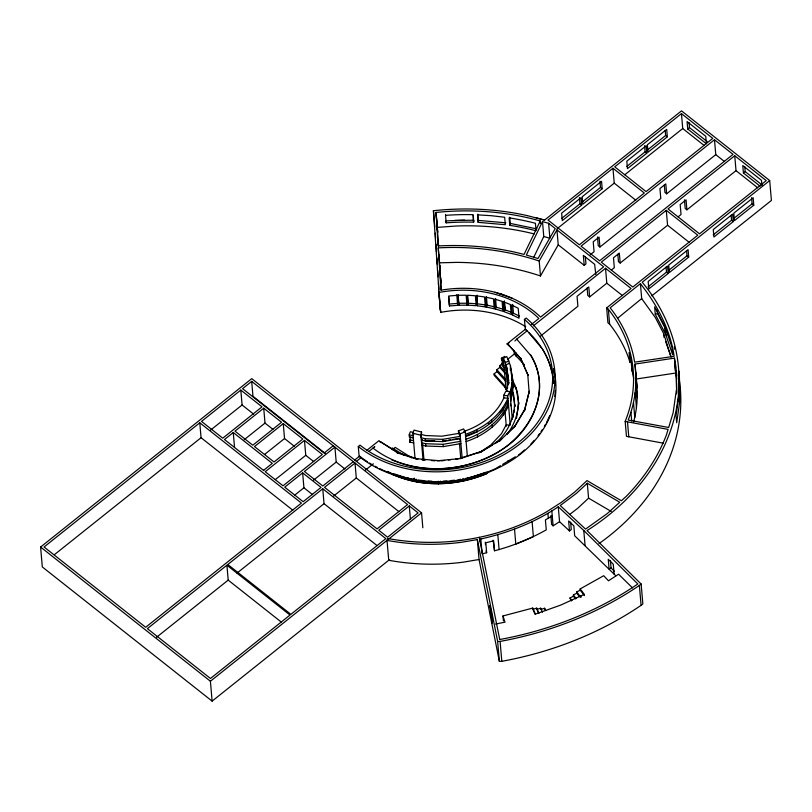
<?xml version="1.0" encoding="UTF-8"?>
<svg xmlns="http://www.w3.org/2000/svg" width="812" height="812" viewBox="0 0 812 812"><rect width="100%" height="100%" fill="white"/><g stroke="black" fill="none" stroke-linecap="round" stroke-linejoin="round"><path stroke-width="1.22" d="M466.991 305.17L466.139 295.223L457.988 295.274L458.841 305.221L466.991 305.17L466.748 299.506M676.366 390.136L673.128 412.79L668.672 427.488L628.183 420.058C635.106 402.366 637.562 382.919 634.923 364.091L674.437 358.122L676.051 367.46L676.68 393.871M633.502 422.352C636.831 410.04 638.181 397.078 636.344 384.401M468.169 305.16L467.316 295.213L475.406 295.761L476.258 305.708L468.169 305.16L467.712 295.761M478.156 222.336L477.517 214.855L491.158 215.687L504.658 217.24L505.308 224.721L478.156 222.336L478.369 220.397M510.322 370.282L510.433 365.633L506.789 356.59L503.338 358.386L505.988 389.273M679.745 401.473L676.701 422.768L676.061 415.308L679.106 394.013L679.745 401.473L677.32 401.331M511.763 379.397C522.857 396.124 519.091 419.134 507.003 434.258M516.513 418.271L518.716 402.468M510.139 393.993L512.666 379.549L510.433 365.633M510.332 396.236L512.666 379.549M510.565 398.966L513.093 384.523L511.976 377.57M510.758 401.26L513.285 386.816L513.093 384.523M496.193 442.55C510.596 429.903 518.371 409.502 512.585 390.745M513.082 417.338L513.499 414.932M513.925 412.526L514.341 410.111M506.556 391.171L508.616 380.067L506.637 366.953L505.612 364.923L509.286 363.451M508.353 384.776L508.809 382.31M416.069 479.171L416.272 481.486L438.368 483.485L438.49 482.835L416.414 480.734L416.272 481.486L392.856 474.685C422.768 487.525 457.257 486.226 486.977 473.487M423.093 460.475L420.931 435.252L421.56 432.055L414.039 430.086L412.882 433.202L415.044 458.425M421.56 432.055L421.144 437.739L425.173 438.764L442.591 439.353L460.272 436.328L458.618 433.425L458.404 430.939L463.611 428.929L465.256 431.801L467.316 455.837M422.199 439.515L421.57 442.713L425.6 443.738L443.017 444.326L460.698 441.292L459.044 438.399L453.076 439.383M477.842 303.861L486.134 305.028L485.383 306.916L477.426 305.779L477.091 295.152M514.889 341.02L516.706 339.132L530.754 355.443C554.931 395.16 525.486 440.865 487.494 457.775C450.995 474.015 405.31 473.203 372.982 448.062L374.839 446.651L369.227 451.137M524.471 410.243L529.312 391.14L524.522 410.74M509.763 225.34L509.124 217.86A227.198 179.756 -4.9 0 1 535.412 223.27L536.052 230.75A227.198 179.756 -4.9 0 0 509.763 225.34L510.281 223.422L509.743 217.19M487.17 305.18L495.046 306.916L494.305 308.783L486.54 307.078L487.17 305.18L486.429 296.481M387.019 540.376A193.459 153.072 -4.9 0 0 461.297 542.304L477.344 539.615L479.05 559.509L463.002 562.198A193.459 153.072 -4.9 0 1 388.725 560.27L387.019 540.376L387.669 538.488A191.013 151.133 -4.9 0 0 546.598 511.824L561.275 502.425L574.784 491.981L587.005 480.582L621.373 500.76L626.428 496.183A230.161 182.111 -4.9 0 0 666.378 435.059L668.093 429.386L625.179 421.418A170.703 135.066 -4.9 0 0 608.34 309.25L606.645 307.91L631.036 288.443L605.529 268.295L533.382 325.835M413.288 437.932L409.39 437.171L409.187 434.887L410.344 431.771L413.278 432.37M413.724 442.956L409.816 442.154L409.613 439.86L410.77 436.744M409.816 442.154L410.588 440.074M413.866 433.608L413.095 435.689L409.187 434.887M495.432 309.027L494.579 299.08L502.09 301.353L502.943 311.3L495.432 309.027L496.274 307.18L495.533 298.481M511.844 383.964L512.859 381.792L510.626 367.877M540.224 220.986L524.044 254.42A228.294 180.629 -4.9 0 0 438.135 245.955L436.085 212.46A227.198 179.756 -4.9 0 1 535.088 219.555L540.224 220.986L540.437 223.473M542.497 221.615L526.318 255.059L537.98 258.531L555.256 228.558L548.618 223.31L542.497 221.615L543.776 236.536L533.535 257.719M510.24 425.194L507.713 395.748L509.926 391.506L505.886 391.161L503.643 395.393L503.856 397.88C496.487 414.353 480.674 425.894 463.825 431.416M465.469 434.288C483.434 428.34 500.263 415.927 507.926 398.235L503.856 397.88M508.119 400.478C500.456 418.17 483.627 430.583 465.662 436.531M465.895 439.262C483.861 433.314 500.689 420.9 508.353 403.209L506.323 403.026M466.088 441.555C484.064 435.608 500.882 423.194 508.556 405.503M393.932 474.523L394.267 473.914L414.424 480.45L414.09 481.049L392.805 474.188M539.188 261.028L556.951 229.897L603.661 266.813L540.63 317.086C514.534 292.229 475.822 284.159 440.977 290.199L438.257 247.883A225.777 178.64 -4.9 0 1 539.188 261.028L540.477 275.948A225.837 178.691 -4.9 0 0 516.29 269.178L508.007 267.432A225.837 178.691 -4.9 0 0 456.811 262.388L439.536 262.804L438.257 247.883M540.477 275.948L558.23 244.818L556.951 229.897M504.029 311.635L503.176 301.688L510.362 304.51L511.215 314.457L504.029 311.635L505.084 309.849L504.333 301.15M525.141 408.669L514.372 427.061M514.727 426.462L524.826 409.755M512.26 314.863L511.408 304.916L518.208 308.255L519.061 318.202L512.26 314.863L513.428 313.087L512.676 304.388M499.969 440.632L499.441 441.139L515.488 425.671M500.101 440.5L501.826 438.835M507.023 433.821L514.96 426.178M587.299 483.241L576.54 493.27L560.219 505.541L585.543 529.099L607.224 513.61L619.739 502.252L587.299 483.241L588.578 498.162L577.819 508.19L569.994 514.24M617.506 318.345L641.683 298.593L640.404 283.672L610.157 307.799C622.611 323.552 631.513 342.268 634.639 362.172L674.122 356.275C670.255 329.428 657.081 304.754 640.404 283.672M389.557 559.6L212.115 701.132L42.305 566.938L40.6 547.044L251.75 378.646L421.56 512.829L422.839 527.749M199.782 422.788L44.061 546.983L145.663 627.28L301.394 503.085L199.782 422.788L201.061 437.709L292.807 510.21M240.809 390.075L201.518 421.398L222.752 438.175L262.032 406.842L240.809 390.075L242.088 404.985L253.659 414.14M398.936 511.651L356.295 477.963L355.017 463.043L324.516 487.362L377.072 528.896L407.573 504.567L251.69 381.386L242.585 388.654L324.089 453.055L333.194 445.798M54.262 554.789L201.061 437.709M210.653 430.055L242.088 404.985M263.504 470.381L272.284 463.378L233.257 432.532L224.477 439.536L263.798 470.574M263.727 408.182L234.972 431.131L252.796 445.22L281.561 422.27L263.727 408.182L265.006 423.103L272.933 429.365M244.179 439.718L265.006 423.103M283.256 423.62L254.491 446.559L274.02 461.987L302.785 439.048L283.256 423.62L284.535 438.541L294.299 446.255M527.191 215.596L544.547 220.103L681.512 110.868L769.695 180.558L771.4 200.452L651.833 295.812M612.958 168.236L548.009 220.042L579.362 244.808L644.312 193.012L612.958 168.236L614.237 183.157L635.786 200.188M681.451 113.619L614.725 166.825L646.078 191.602L712.794 138.385L681.451 113.619L682.73 128.54L704.278 145.571M264.702 454.355L284.535 438.541M561.569 218.479L579.961 203.812L579.433 197.6M582.102 202.107L600.494 187.44L599.956 181.228M626.722 166.521L645.114 151.854L644.576 145.642M647.255 150.149L665.637 135.482L665.211 130.509M581.656 205.162L562.3 220.59L561.66 213.14L581.016 197.702L581.656 205.162L579.961 203.812M602.189 188.78L582.833 204.218L582.194 196.758L601.55 181.33L602.189 188.78L600.494 187.44M646.809 153.194L627.453 168.632L626.813 161.172L646.169 145.734L646.809 153.194L645.114 151.854M667.342 136.822L647.986 152.26L647.347 144.8L666.703 129.362L667.342 136.822L665.637 135.482M557.062 228.761L614.237 183.157M624.834 174.712L682.73 128.54M687.713 129.006L687.074 121.546L705.76 136.304L706.399 143.765L687.713 129.006L689.479 127.596L689.053 122.622M304.48 440.388L265.199 471.721L283.033 485.809L322.313 454.476L304.48 440.388L305.759 455.309L313.686 461.571M275.319 479.587L305.759 455.309M714.489 139.735L581.057 246.158L599.611 260.814L733.043 154.392L714.489 139.735L715.768 154.645L724.558 161.598M302.643 472.868L284.728 487.149L303.13 501.694L321.044 487.413L302.643 472.868L303.921 487.789L312.63 494.681M590.151 254.836L594.069 251.72L593.217 241.773L599.073 237.094L599.926 247.041L660.785 198.504L659.933 188.557L665.799 183.877L666.652 193.824L715.768 154.645M294.492 495.31L303.921 487.789M313.574 480.125L336.198 462.079L334.92 447.158L304.419 471.488L322.8 486.002L353.301 461.683M558.23 244.818L584.193 265.331L585.949 263.93L585.31 256.47M358.285 446.529L360.02 445.149A112.107 88.701 -4.9 0 0 516.706 443.839A112.107 88.701 -4.9 0 0 524.43 319.38L526.227 318.06A114.502 90.599 -4.9 0 1 518.33 445.189A114.502 90.599 -4.9 0 1 358.285 446.529L359.137 456.466A114.502 90.599 -4.9 0 0 495.127 469.427A114.502 90.599 -4.9 0 0 553.439 368.567M666.287 210.328L601.306 262.154L632.802 287.042L697.782 235.216L666.287 210.328L667.576 225.249L689.226 242.352M734.738 155.731L668.022 208.948L699.518 233.836L766.234 180.619L734.738 155.731L736.017 170.652L757.677 187.765M354.712 460.008L359.594 456.111L361.299 457.46A113.964 90.173 -4.9 0 0 367.359 461.713M366.598 450.528L379.011 440.632L380.442 442.225M356.417 461.358L361.299 457.46M226.924 565.203L147.388 628.64L210.47 678.487L290.006 615.049L226.924 565.203L228.202 580.123L281.429 622.185M322.76 488.773L227.807 564.502L290.889 614.349L385.842 538.62L322.76 488.773L324.039 503.684L376.595 545.217M507.155 343.78L509.022 345.699L507.155 343.78L525.283 329.327L524.43 319.38M531.302 324.526L538.874 318.487A101.764 80.52 -4.9 0 0 439.028 292.462L433.415 210.714C464.687 207.415 496.518 208.725 527.232 215.616M507.195 344.258L509.154 342.694M516.706 339.132L527.161 330.799L525.283 329.327A112.107 88.701 -4.9 0 1 553.419 383.345M611.385 270.061L614.319 267.716L613.466 257.769L619.333 253.1L620.185 263.037L667.576 225.249M678.101 216.845L681.035 214.51L680.182 204.563L686.049 199.884L686.901 209.831L736.017 170.652M365.522 470.036L373.337 463.804M333.671 496.01L356.295 477.963M156.523 637.298L228.202 580.123M236.992 573.11L324.039 503.684M392.318 449.726L395.251 447.392L411.765 457.877M505.571 373.723L499.786 367.41L499.644 365.715L502.567 363.38M507.459 359.483L514.3 354.022L513.996 350.408M505.774 381.214L497.005 371.591L496.853 369.744L499.786 367.41M760.164 186.252L743.427 173.027L745.193 171.626L744.766 166.653M540.467 336.127L577.9 306.266L577.048 296.319L588.781 286.961L589.634 296.908L606.808 283.215L605.529 268.295M507.013 391.293L504.952 387.243L494.203 375.367L494.072 373.926L497.005 371.591M769.695 180.558L642.221 282.231A232.608 184.04 -4.9 0 1 587.035 530.581L641.145 584.031L642.85 603.925L641.084 605.326A312.184 247 -4.9 0 1 501.806 661.313L499.36 661.364L479.05 559.509M648.098 286.798L666.49 272.132L666.063 267.158M668.631 270.426L687.013 255.76L686.587 250.786M713.18 234.891L731.561 220.225L731.135 215.251M733.703 218.519L752.095 203.853L751.557 197.641M668.185 273.471L648.829 288.91L648.189 281.449L667.545 266.011L668.185 273.471L666.49 272.132M688.718 257.099L669.362 272.538L668.723 265.077L688.079 249.639L688.718 257.099L687.013 255.76M733.266 221.575L713.91 237.013L713.271 229.552L732.627 214.114L733.266 221.575L731.561 220.225M753.79 205.203L734.434 220.631L733.794 213.17L753.15 197.742L753.79 205.203L752.095 203.853M409.268 505.917L378.768 530.236L387.598 537.219L418.099 512.89L409.268 505.917L410.446 519.589M212.115 701.132L210.409 681.238L421.56 512.829M479.963 541.695L479.75 539.209C507.541 533.139 534.621 522.735 558.28 506.779L559.559 521.7L569.496 530.947L571.262 529.546L570.623 522.086M477.344 539.615L497.654 641.48L500.101 641.419A312.184 247 -4.9 0 0 639.379 585.432L641.145 584.031M508.018 461.196L508.87 460.546M500.222 412.151L503.135 410.08L502.943 407.837M478.786 452.964L490.692 445.149L501.501 433.638L506.17 424.838L509.225 425.102M610.411 560.493L611.05 567.953L609.122 569.202L608.269 559.255L613.273 564.198L614.126 574.145M550.861 515.65L551.602 524.359L553.094 525.841L559.559 521.7M493.128 540.224L494.518 550.78C512.565 546.07 529.982 538.965 546.263 529.871L545.41 519.924L552.241 515.894M496.244 468.189L500.476 465.662M502.598 464.393L515.326 456.811M518.533 454.933L518.736 454.781A113.964 90.173 -4.9 0 0 524.593 449.98M500.892 439.515L480.745 452L481.587 451.502M482.673 450.853L492.478 445.027M494.65 443.738L500.263 440.398M507.815 461.317L508.495 460.911M438.368 483.485L463.155 480.765L488.722 472.198L465.327 480.278L440.622 483.444L414.09 481.049M387.7 471.447C417.764 488.347 455.532 486.398 486.804 473.589L488.58 472.036M503.744 363.116L501.603 360.426L501.41 358.183L504.861 356.387M504.171 368.14L502.039 365.451L501.836 363.157L503.562 362.264M584.427 595.592L580.235 590.182L580.133 588.933L603.712 575.718L608.472 580.813L618.571 574.216L632.568 587.929M579.646 596.8L576.845 593.196L576.743 591.948L580.235 590.182M575.515 598.86L573.455 596.211L573.353 594.973L576.845 593.196M571.415 600.961L569.963 597.987L573.455 596.211M503.42 620.926L502.993 615.953L532.773 608.066L535.433 614.095L560.463 605.194L584.325 594.343L580.133 588.933M488.377 423.752L491.798 422.301L491.615 420.058M507.601 388.187L505.399 362.436L509.073 360.964M462.119 457.866L460.059 433.841L465.256 431.801M465.317 435.973L474.918 432.278M446.224 440.378L442.784 441.596L425.366 441.007L421.337 439.982M655.274 314.305L654.634 306.845L664.723 326.312L665.363 333.762L655.274 314.305L657.537 313.513L657.212 309.778M459.551 458.374L482.541 451.178M460.566 458.547L481.78 451.431M464.85 479.293L486.327 472.198M535.098 614.339L532.875 609.315L536.732 608.137L538.945 613.151M542.467 612.218L540.691 608.198L536.833 609.376L536.732 608.137M545.664 610.573L544.649 608.259L540.792 609.436L540.691 608.198M494.518 550.78L493.666 540.833L485.799 542.781L486.652 552.728L482.095 553.865L480.805 538.945M665.911 334.96L665.272 327.5L671.981 347.282L672.62 354.742L665.911 334.96L668.276 334.382M495.523 624.063L505.003 622.165L502.993 615.953M460.465 438.571L442.784 441.596L442.591 439.353M421.773 445.006L425.792 446.032L443.22 446.62L460.891 443.585M458.618 433.425L441.921 436.186L425.539 435.536L421.773 434.542M443.535 440.967L445.92 440.571M448.305 440.175L450.69 439.779M674.437 358.122L675.716 373.043L636.202 379.011L637.115 387.811M428.949 440.469L425.366 441.007L425.173 438.764M473.609 432.471L477.202 432.014L477.009 429.771M437.414 460.8L461.612 458.425M440.977 460.881L444.651 460.445M448.325 460.008L450.772 459.714M455.674 459.135L458.12 458.841M440.469 482.379L444.225 481.952M446.732 481.668L451.746 481.09M454.253 480.805L463.023 479.801M456.811 295.375L448.671 296.015L449.523 305.962L457.663 305.322L457.521 303.394L449.269 304.043L448.63 296.583M439.911 267.787L439.749 265.291M454.852 220.407L473.782 220.214L473.609 222.153A227.198 179.756 -4.9 0 0 446.174 222.843L446.001 220.915L464.545 220.153M458.059 294.583L458.81 303.282L467.062 303.231M425.965 440.51L434.785 440.855M468.351 303.221L476.553 303.769M503.643 395.393L507.713 395.748M439.546 460.769L415.835 458.628L416.688 459.206M421.763 459.663L425.356 459.988M431.345 460.526L434.938 460.851M416.475 480.41L421.377 480.877M423.834 481.11L428.736 481.587M432.42 481.932L438.551 482.521M505.815 222.813L478.39 220.397L477.842 214.165M510.281 223.422L536.844 228.893M625.179 421.418L626.458 436.338L663.221 443.179M409.613 439.86L413.521 440.662M412.882 433.202L420.931 435.252M535.93 217.707L544.547 220.103M543.776 236.536L549.897 238.231L548.618 223.31M499.4 293.599L503.714 294.868M494.995 292.259L512.23 298.237M496.274 307.18L502.801 309.159M417.936 459.054L396.286 452.051L397.068 452.781M397.352 452.873L416.972 459.227M391.577 459.765C429.172 475.954 474.218 469.813 507.216 445.991C535.179 425.366 550.404 385.832 530.398 354.55M407.472 477.842L414.587 480.146M513.428 313.087L512.372 312.711L519.406 316.051M503.176 301.688L505.084 309.849L511.327 312.295M588.578 498.162L611.284 511.469M392.166 447.889L403.808 455.146M689.479 127.596L707.171 141.582M745.193 171.626L761.92 184.842M666.652 193.824L664.947 192.485L664.307 185.024M686.901 209.831L685.196 208.491L684.455 199.782M599.926 247.041L598.231 245.701L597.49 236.992M620.185 263.037L618.48 261.697L617.841 254.237M606.808 283.215L622.51 295.619M589.634 296.908L587.766 295.436L587.127 287.976M631.99 371.185L630.924 358.762L629.097 352.51L629.95 362.457L629.016 359.28A170.703 135.066 -4.9 0 0 609.619 324.171L607.924 322.831L606.645 307.91M514.3 354.022L524.461 364.852M325.531 453.644L252.968 396.307L251.69 381.386M336.198 462.079L344.907 468.96M40.6 547.044L210.409 681.238M558.28 506.779L583.777 530.5L637.836 583.98A309.646 245.001 -4.9 0 1 499.725 639.511M615.8 575.789L574.683 535.768L573.83 525.821L568.644 520.999L569.496 530.947M611.05 567.953L614.379 571.252M499.644 365.715L504.597 371.135M496.853 369.744L505.622 379.377M494.072 373.926L504.831 385.801L505.856 387.832M528.927 332.91L541.766 348.226M501.41 358.183L503.552 360.873M501.836 363.157L503.978 365.847M576.743 591.948L580.935 597.368L580.824 596.12M573.353 594.973L576.144 598.576M569.963 597.987L571.973 600.576M641.683 298.593L655.385 317.634L663.698 333.671L670.864 356.671M458.404 430.939L460.059 433.841M513.022 383.173L516.371 389.435L518.868 404.153M657.537 313.513L665.383 328.647M665.576 341.436L671.179 356.996M503.338 358.386L505.399 362.436M505.805 367.166L506.83 369.196L508.627 381.112M506.038 369.896L507.064 371.926L508.688 382.655M506.231 372.19L507.267 374.22L508.698 383.751M465.327 480.278L464.992 479.587L486.469 472.493L486.804 473.589M537.28 610.38L538.61 613.395M486.012 550.881L486.652 552.728M479.222 537.331L499.725 639.511M438.541 290.574L440.733 312.356A101.764 80.52 -4.9 0 1 525.729 326.749M631.777 368.699L633.664 378.29M675.716 373.043L676.721 378.879M511.225 372.931L511.601 375.245M511.986 378.697L512.352 381.021M512.727 383.335L513.285 386.816M512.737 392.592L514.97 406.507L514.818 404.67M510.393 403.442L510.748 405.827M463.155 480.765L463.063 480.125L440.52 482.704L440.622 483.444L440.419 481.13M449.269 304.043L449.523 305.962M595.775 274.486L594.658 264.336L583.341 255.384L584.193 265.331M504.262 301.09L505.084 309.849M761.91 185.319L761.483 180.345L742.787 165.567L743.427 173.027M674.336 346.714L674.549 349.201M676.792 376.159L676.366 371.165L676.66 392.5M674.549 361.249L675.401 371.196M663.81 334.909L664.023 337.396M635.826 372.82L637.105 387.74M634.923 364.091L636.09 377.763M635.958 382.787L637.237 397.707M635.177 392.693L636.456 407.614M633.502 402.549L634.781 417.469M630.944 412.323L631.685 421.022M627.503 421.946L628.782 436.866M639.379 585.432L641.084 605.326M608.34 309.25L609.619 324.171M583.777 530.5L585.056 545.42M551.815 510.921L553.094 525.841M547.897 513.428L548.323 518.401M527.749 374.322L529.17 392.825M544.649 608.259L544.75 609.507M532.104 521.74L533.382 536.661L515.803 544.07L514.524 529.15M515.965 352.936L516.28 356.671M516.229 387.74L516.371 389.435M532.773 608.066L532.875 609.315M509.926 391.506L512.291 419.104M506.637 366.953L506.83 369.196M507.064 371.926L507.267 374.22M504.831 385.801L504.952 387.243M505.013 411.298L506.292 426.28M503.369 412.811L503.562 415.105M494.305 308.783L493.452 298.836L485.688 297.131L486.54 307.078M485.383 306.916L484.531 296.969L476.573 295.832L477.426 305.779M492.042 425.031L492.234 427.325M473.355 215.231L473.609 222.153L472.97 214.672A227.198 179.756 -4.9 0 0 445.534 215.353M497.817 534.722L499.096 549.643M475.913 296.309L476.238 300.044M500.101 641.419L501.806 661.313M497.654 641.48L499.36 661.364M477.436 434.745L477.639 437.039M485.261 542.183L485.474 544.669M456.77 294.685L457.663 305.322M445.514 214.672L446.174 222.843M462.952 478.441L463.195 481.262M459.45 443.149L460.708 457.917M436.085 212.46L437.688 232.364L435.983 212.47M440.469 277.389L440.916 283.053M433.415 210.714L434.806 226.873M439.028 292.462L440.733 312.356M443.017 444.326L443.22 446.62M438.165 481.161L438.409 483.982M425.6 443.738L425.792 446.032M422.616 444.276L423.986 460.272M414.221 478.126L414.424 480.45M413.887 478.725L414.13 481.546M233.257 432.532L234.536 447.453M438.165 239.804L438.561 246.006M439.84 265.849L440.114 270.213M440.591 277.501L440.896 282.363M438.46 245.995L437.262 227.39L455.633 226.051A227.198 179.756 -4.9 0 1 534.215 233.927M439.018 254.674L439.251 258.389M439.536 262.804L441.302 290.381M435.283 233.105L435.608 238.089M436.003 244.331L436.48 251.821M436.886 258.054L437.282 264.296M437.688 270.538L438.084 276.77M438.49 283.012L438.886 289.255M439.211 294.248L440.246 310.468M458.81 303.282L458.841 305.221M636.253 377.793L636.385 387.76M679.512 381.143A232.608 184.04 -4.9 0 1 598.982 543.624M555.306 390.42A113.964 90.173 -4.9 0 1 554.789 396.429M549.724 415.521A113.964 90.173 -4.9 0 1 546.72 422.057M545.573 424.219A113.964 90.173 -4.9 0 1 544.355 426.361M542.406 429.518A113.964 90.173 -4.9 0 1 541.025 431.598M539.584 433.638A113.964 90.173 -4.9 0 1 538.092 435.638M534.245 440.327A113.964 90.173 -4.9 0 1 530.926 443.951M495.178 468.818A113.964 90.173 -4.9 0 1 469.377 477.547M468.159 477.832A113.964 90.173 -4.9 0 1 465.723 478.349M460.78 479.263A113.964 90.173 -4.9 0 1 458.293 479.659M454.527 480.176A113.964 90.173 -4.9 0 1 450.741 480.592M446.955 480.907A113.964 90.173 -4.9 0 1 443.179 481.11M431.903 481.161A113.964 90.173 -4.9 0 1 428.137 480.978M423.113 480.572A113.964 90.173 -4.9 0 1 418.15 479.993M414.465 479.445A113.964 90.173 -4.9 0 1 410.831 478.806M408.324 478.298A113.964 90.173 -4.9 0 1 384.218 470.706M383.041 470.189A113.964 90.173 -4.9 0 1 379.549 468.565M377.245 467.428A113.964 90.173 -4.9 0 1 374.982 466.23M372.749 464.992A113.964 90.173 -4.9 0 1 369.48 463.053M553.54 371.165A113.964 90.173 -4.9 0 1 554.261 374.718M555.073 380.726A113.964 90.173 -4.9 0 1 555.256 383.152M542.568 349.18A112.198 88.772 -4.9 0 1 552.089 372.759M552.566 375.225A112.198 88.772 -4.9 0 1 553.459 382.736M398.174 452.923L380.057 441.515L398.174 452.923M521.466 359.432L508.119 344.42L521.466 359.432M528.135 375.499L520.472 357.889L528.135 375.499M491.433 613.121L489.92 605.498L492.285 623.068L491.433 613.121M679.451 378.544L678.812 371.064L679.745 399.88L679.451 378.544"/></g></svg>
